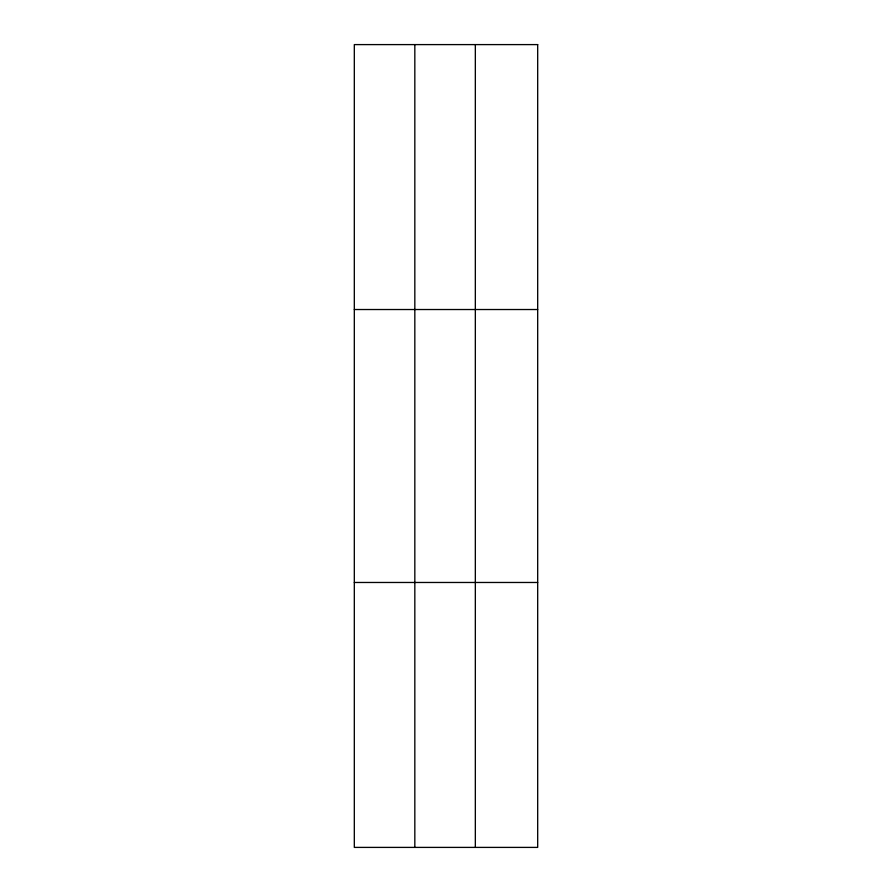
<?xml version="1.0" encoding="UTF-8"?>
<svg xmlns="http://www.w3.org/2000/svg" width="892" height="892" viewBox="0 0 892 892"><rect width="100%" height="100%" fill="white"/><g stroke="black" fill="none" stroke-linecap="round" stroke-linejoin="round"><path stroke-width="1.34" d="M414.825 44.6L414.825 847.4M475.336 44.6L475.336 847.4M354.314 309.524L537.686 309.524M354.314 582.476L537.686 582.476M537.686 44.6L537.686 847.4L354.314 847.4L354.314 44.6L537.686 44.6"/></g></svg>
